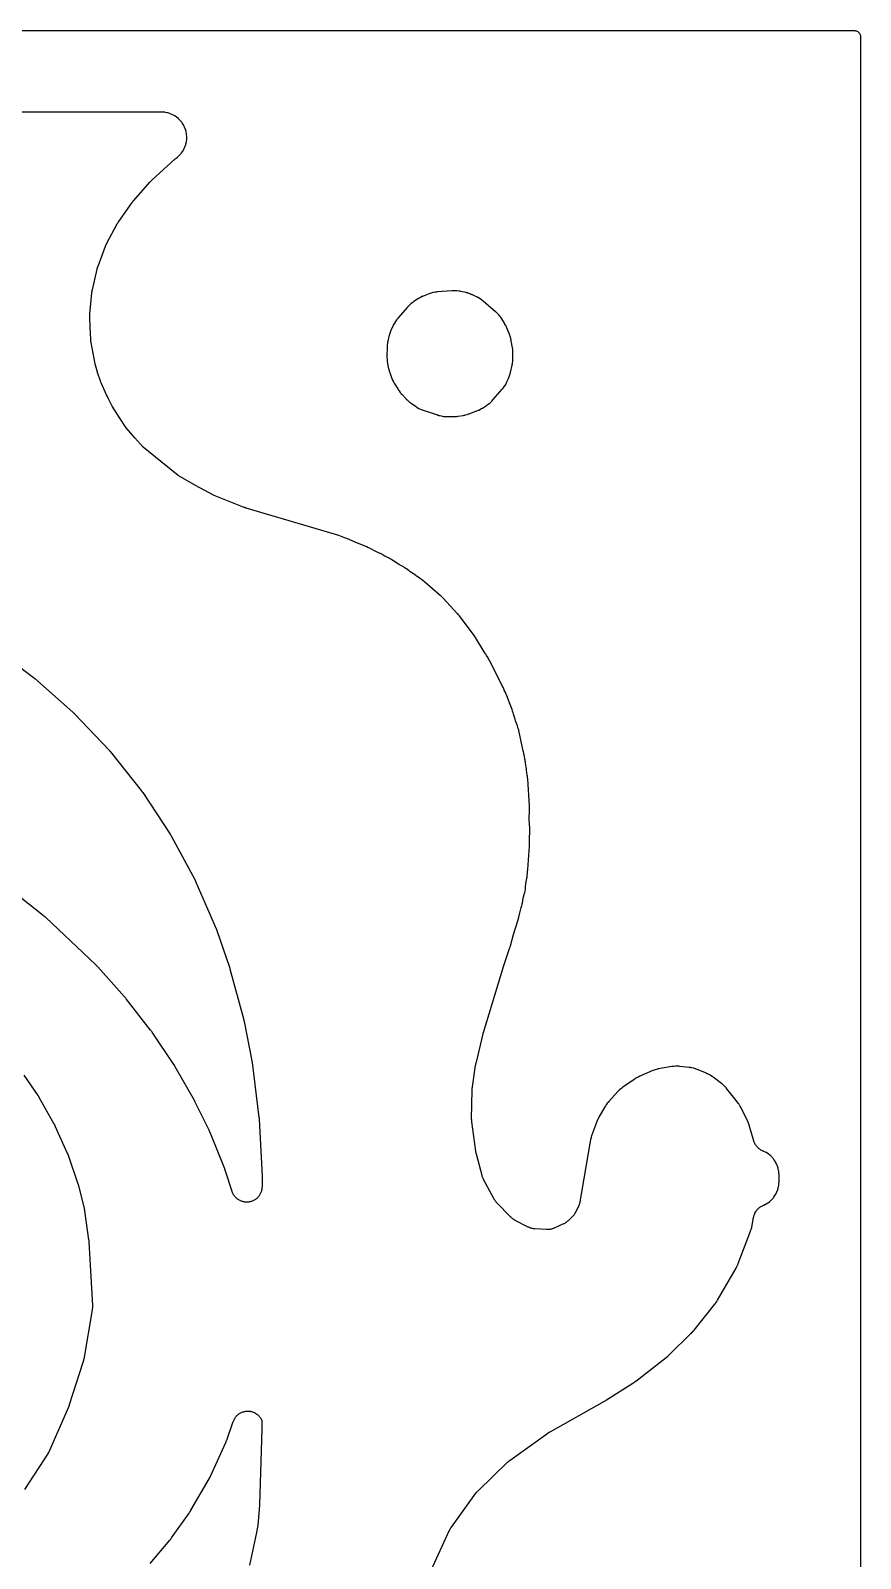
# Model space of a CAD drawing. Header units: millimetres. Extents: x 0 to 300, y 0 to 300.
# Drawn here: x 218.5 to 300.1, y 150 to 300.1 of the extents above; entities that cross this region are included whole.
import ezdxf

# ---------------------------------------------------------------- set-up
doc = ezdxf.new("R2010")
doc.units = ezdxf.units.MM
doc.layers.add('CUT', color=7, linetype='CONTINUOUS')

msp = doc.modelspace()

# ---------------------------------------------------------------- linework, layer by layer
at = {"layer": 'CUT'}
for points in [[(1.4375, 300.0575), (298.5625, 300.0575), (299.4478, 300.0575), (299.5212, 300.0539), (299.5794, 300.0453), (299.6365, 300.031), (299.6918, 300.0112), (299.745, 299.9861), (299.7954, 299.9558), (299.8427, 299.9208), (299.8863, 299.8813), (299.9257, 299.8377), (299.9608, 299.7905), (299.991, 299.74), (300.0162, 299.6869), (300.036, 299.6315), (300.0503, 299.5745), (300.0589, 299.5163), (300.0625, 299.4428), (300.0625, 298.5575), (300.0625, 1.4375)], [(257.8749, 148.8469), (259.6876, 152.7655), (259.6922, 152.7753), (259.6995, 152.7904), (259.7118, 152.8152), (259.7288, 152.8482), (259.7444, 152.8772), (259.7573, 152.9), (259.7647, 152.913), (259.7675, 152.9178), (259.7844, 152.9455), (259.823, 153.0063), (259.847, 153.0422), (259.8554, 153.0542), (259.8617, 153.063), (262.2733, 156.4031), (262.2792, 156.4112), (262.2885, 156.4237), (262.3041, 156.4442), (262.3254, 156.4713), (262.3447, 156.4951), (262.3603, 156.5137), (262.3694, 156.5243), (262.3728, 156.5282), (262.3929, 156.5506), (262.4384, 156.5997), (262.4664, 156.6285), (262.4761, 156.6381), (262.4832, 156.6451), (265.3898, 159.4463), (265.4016, 159.4575), (265.4294, 159.4834), (265.4414, 159.4944), (265.4562, 159.5076), (265.4685, 159.5184), (265.4972, 159.5432), (265.5096, 159.5538), (265.5239, 159.5657), (265.5365, 159.576), (265.5662, 159.5998), (265.579, 159.6099), (265.5947, 159.622), (265.6076, 159.6319), (265.6381, 159.6546), (265.6512, 159.6642), (269.3323, 162.3044), (269.3426, 162.3117), (269.3668, 162.3285), (269.3772, 162.3357), (269.39, 162.3443), (269.4005, 162.3513), (269.4252, 162.3675), (269.4358, 162.3744), (269.4481, 162.3822), (269.4588, 162.3889), (269.484, 162.4043), (269.4948, 162.4109), (269.508, 162.4188), (269.5189, 162.4252), (269.5445, 162.44), (269.5555, 162.4462), (274.9262, 165.449), (274.9335, 165.4532), (274.9842, 165.4825), (274.992, 165.487), (275.0546, 165.5245), (275.0622, 165.5291), (275.1113, 165.5594), (275.1193, 165.5644), (277.7013, 167.2172), (277.7127, 167.2247), (277.7866, 167.2744), (277.7978, 167.2822), (277.8891, 167.3467), (277.9002, 167.3547), (277.9718, 167.4077), (277.9827, 167.416), (280.9592, 169.7296), (280.9722, 169.7401), (281.0563, 169.8092), (281.0691, 169.82), (281.1721, 169.9098), (281.1845, 169.9209), (281.2646, 169.9947), (281.2767, 170.0062), (283.4068, 172.0815), (283.42, 172.0947), (283.504, 172.1818), (283.5167, 172.1954), (283.6187, 172.3079), (283.6309, 172.3219), (283.7094, 172.4141), (283.7212, 172.4284), (285.7609, 174.9805), (285.7674, 174.9888), (285.8125, 175.0473), (285.8192, 175.0561), (285.848, 175.095), (285.8616, 175.114), (285.9436, 175.2341), (285.9559, 175.2529), (285.9767, 175.2858), (285.9822, 175.2948), (286.02, 175.3572), (286.0261, 175.3674), (287.8387, 178.4998), (287.8447, 178.5104), (287.8829, 178.5797), (287.8887, 178.5904), (287.9109, 178.6325), (287.9217, 178.6543), (287.9896, 178.7973), (287.9996, 178.8195), (288.0183, 178.8633), (288.0229, 178.8745), (288.0525, 178.9479), (288.0569, 178.9593), (289.2638, 182.1444), (289.2684, 182.1571), (289.2978, 182.2403), (289.3022, 182.2532), (289.3187, 182.3035), (289.3266, 182.3295), (289.3739, 182.4994), (289.3806, 182.5257), (289.3925, 182.5773), (289.3954, 182.5906), (289.4133, 182.677), (289.4159, 182.6903), (289.5678, 183.5195), (289.5769, 183.563), (289.5954, 183.6421), (289.62, 183.7274), (289.6391, 183.7833), (289.6718, 183.8657), (289.6963, 183.9195), (289.7371, 183.9983), (289.7668, 184.0494), (289.8151, 184.1238), (289.8497, 184.1717), (289.9051, 184.241), (289.9442, 184.2853), (290.0061, 184.3488), (290.0494, 184.389), (290.1173, 184.4461), (290.1644, 184.4818), (290.2376, 184.5319), (290.2879, 184.5629), (290.3657, 184.6055), (290.4388, 184.6411), (290.4792, 184.6595), (290.5423, 184.6864), (290.5706, 184.6993), (290.7448, 184.7845), (290.798, 184.814), (290.9613, 184.9156), (291.0113, 184.9503), (291.1635, 185.0679), (291.2097, 185.1074), (291.3492, 185.2398), (291.3911, 185.2839), (291.5165, 185.4297), (291.5538, 185.4778), (291.6637, 185.6356), (291.696, 185.6872), (291.7894, 185.8553), (291.8162, 185.9099), (291.8921, 186.0866), (291.9133, 186.1437), (291.9709, 186.3272), (291.9862, 186.3861), (292.0249, 186.5745), (292.0341, 186.6346), (292.0539, 186.8286), (292.0562, 186.8589), (292.0592, 186.9183), (292.0598, 186.9335), (292.0623, 187.0323), (292.0625, 187.0475), (292.0625, 187.6196), (292.0623, 187.6348), (292.0598, 187.7338), (292.0592, 187.7491), (292.0562, 187.8085), (292.0539, 187.8389), (292.034, 188.0333), (292.0248, 188.0935), (291.9859, 188.2823), (291.9706, 188.3413), (291.9127, 188.5251), (291.8915, 188.5822), (291.8153, 188.7592), (291.7884, 188.8139), (291.6946, 188.9822), (291.6623, 189.0339), (291.5519, 189.1919), (291.5145, 189.24), (291.3887, 189.3859), (291.3466, 189.43), (291.2066, 189.5624), (291.1602, 189.602), (291.0075, 189.7196), (290.9574, 189.7543), (290.7936, 189.8557), (290.7402, 189.8851), (290.5645, 189.9706), (290.5368, 189.9832), (290.4776, 190.0084), (290.4469, 190.0221), (290.3675, 190.0594), (290.2887, 190.1013), (290.2373, 190.132), (290.1626, 190.1819), (290.1146, 190.2175), (290.0452, 190.2746), (290.001, 190.3148), (289.9377, 190.3785), (289.8977, 190.4229), (289.841, 190.4926), (289.8057, 190.5408), (289.7562, 190.6158), (289.7259, 190.6673), (289.6841, 190.7468), (289.659, 190.8011), (289.6255, 190.8844), (289.5986, 190.9621), (289.5849, 191.0049), (289.1726, 192.4209), (289.1689, 192.4331), (289.144, 192.5122), (289.1401, 192.5243), (289.1241, 192.5715), (289.1154, 192.5955), (289.0558, 192.75), (289.0461, 192.7736), (289.0262, 192.8193), (289.021, 192.8309), (288.9863, 192.9062), (288.9808, 192.9177), (288.3321, 194.2491), (288.3248, 194.2636), (288.2761, 194.3571), (288.2684, 194.3714), (288.2376, 194.4267), (288.2211, 194.4547), (288.1088, 194.6331), (288.0908, 194.6601), (288.0542, 194.7118), (288.0447, 194.7249), (287.9815, 194.8093), (287.9716, 194.8222), (286.9388, 196.1263), (286.931, 196.1361), (286.879, 196.1989), (286.8709, 196.2085), (286.8389, 196.2456), (286.8221, 196.2643), (286.7121, 196.3816), (286.6763, 196.4167), (286.5569, 196.5244), (286.5379, 196.5408), (286.5001, 196.5721), (286.4904, 196.58), (286.4265, 196.6307), (286.4166, 196.6384), (285.5886, 197.268), (285.5782, 197.2758), (285.5102, 197.3252), (285.4996, 197.3327), (285.4581, 197.3616), (285.4365, 197.3759), (285.2962, 197.4646), (285.2513, 197.4904), (285.1038, 197.5667), (285.0806, 197.5781), (285.0347, 197.5994), (285.0229, 197.6047), (284.9458, 197.6384), (284.9339, 197.6435), (284.031, 198.0159), (284.0181, 198.021), (283.9337, 198.0535), (283.9207, 198.0584), (283.8695, 198.0768), (283.8431, 198.0856), (283.6727, 198.138), (283.6188, 198.1519), (283.4442, 198.1883), (283.4168, 198.1933), (283.3632, 198.202), (283.3494, 198.204), (283.2598, 198.2163), (283.246, 198.218), (282.3128, 198.3238), (282.2992, 198.3252), (282.2105, 198.3332), (282.1968, 198.3343), (282.1434, 198.3379), (282.116, 198.3391), (281.9404, 198.3429), (281.8857, 198.3415), (281.7104, 198.3293), (281.6831, 198.3267), (281.63, 198.3206), (281.6164, 198.3188), (281.5282, 198.3066), (281.5146, 198.3045), (280.3875, 198.1213), (280.3695, 198.118), (280.2527, 198.0954), (280.2348, 198.0916), (280.1652, 198.0759), (280.1297, 198.0667), (279.9014, 198.0003), (279.8666, 197.989), (279.7994, 197.9649), (279.7823, 197.9584), (279.6716, 197.9149), (279.6546, 197.9079), (278.374, 197.3585), (278.36, 197.3522), (278.2697, 197.3107), (278.2558, 197.3042), (278.2022, 197.2778), (278.1751, 197.2637), (278.0014, 197.1671), (277.9751, 197.1516), (277.9244, 197.12), (277.9116, 197.1117), (277.8286, 197.0569), (277.8159, 197.0483), (276.7074, 196.2747), (276.6938, 196.2649), (276.6059, 196.1999), (276.5926, 196.1897), (276.541, 196.1492), (276.5151, 196.1277), (276.3511, 195.9835), (276.3265, 195.9606), (276.2798, 195.9146), (276.268, 195.9026), (276.1923, 195.8238), (276.1808, 195.8115), (275.3364, 194.8818), (275.3257, 194.8697), (275.2575, 194.7905), (275.2472, 194.7781), (275.2075, 194.7294), (275.1879, 194.704), (275.0647, 194.5351), (275.0465, 194.5086), (275.0123, 194.456), (275.0037, 194.4423), (274.9491, 194.3532), (274.9408, 194.3393), (274.3539, 193.3209), (274.3473, 193.3092), (274.3055, 193.2327), (274.2992, 193.2208), (274.2751, 193.1742), (274.2633, 193.1501), (274.19, 192.9919), (274.1793, 192.9673), (274.1595, 192.9188), (274.1545, 192.9063), (274.1233, 192.8248), (274.1186, 192.8122), (273.646, 191.4923), (273.6417, 191.4799), (273.6147, 191.3991), (273.6107, 191.3866), (273.5956, 191.3377), (273.5884, 191.3125), (273.5452, 191.1478), (273.5391, 191.1223), (273.5283, 191.0723), (273.5257, 191.0594), (273.5095, 190.9758), (273.5072, 190.9629), (272.4917, 185.0156), (272.4899, 185.005), (272.4869, 184.9886), (272.4815, 184.9615), (272.4737, 184.9253), (272.4662, 184.8933), (272.465, 184.8888), (272.449, 184.8331), (272.4248, 184.7581), (272.3988, 184.6879), (272.3785, 184.6392), (272.3606, 184.5992), (272.3545, 184.5863), (272.3498, 184.5766), (272.0726, 184.0122), (272.0672, 184.0013), (272.0597, 183.9865), (272.0363, 183.9435), (272.0075, 183.8936), (271.9615, 183.8222), (271.9138, 183.7553), (271.8608, 183.6879), (271.8219, 183.643), (271.7883, 183.6063), (271.777, 183.5947), (271.7684, 183.586), (271.3698, 183.1855), (271.3404, 183.1574), (271.2855, 183.107), (271.2232, 183.0548), (271.1802, 183.0219), (271.1134, 182.9756), (271.0676, 182.9467), (270.9969, 182.9066), (270.9305, 182.8728), (270.8939, 182.8551), (269.9743, 182.4377), (269.9342, 182.4207), (269.8602, 182.3913), (269.7779, 182.3632), (269.7223, 182.3471), (269.6377, 182.3271), (269.5808, 182.3165), (269.4946, 182.3047), (269.437, 182.2996), (269.3501, 182.2962), (269.2704, 182.2969), (269.2269, 182.2983), (268.065, 182.3649), (268.0182, 182.3688), (267.9326, 182.3782), (267.8399, 182.3934), (267.7788, 182.4066), (267.6882, 182.4313), (267.6288, 182.4509), (267.5413, 182.4849), (267.4628, 182.5202), (267.4205, 182.5406), (266.1294, 183.2046), (266.1184, 183.2103), (266.1037, 183.2182), (266.0606, 183.2426), (266.0109, 183.2727), (265.9397, 183.3204), (265.8731, 183.3699), (265.8062, 183.4249), (265.7618, 183.465), (265.7255, 183.4998), (265.714, 183.5114), (265.7053, 183.5203), (264.2801, 185.002), (264.2729, 185.0095), (264.2619, 185.0212), (264.244, 185.0409), (264.2203, 185.0676), (264.1997, 185.0917), (264.1969, 185.0951), (264.1628, 185.1392), (264.1182, 185.2006), (264.0782, 185.2606), (264.0518, 185.304), (264.0306, 185.3406), (264.024, 185.3526), (264.0191, 185.3618), (263.0297, 187.2204), (263.0237, 187.2318), (263.0157, 187.2474), (262.9934, 187.2941), (262.9584, 187.373), (262.9437, 187.4082), (262.9305, 187.4441), (262.9024, 187.5257), (262.887, 187.5752), (262.8823, 187.592), (262.8789, 187.6045), (262.3197, 189.7154), (262.3162, 189.729), (262.3083, 189.7607), (262.3051, 189.7743), (262.3012, 189.791), (262.2982, 189.8047), (262.2913, 189.8367), (262.2884, 189.8504), (262.2853, 189.8662), (262.2826, 189.8799), (262.2767, 189.9121), (262.2743, 189.9259), (262.2715, 189.9428), (262.2693, 189.9567), (262.2644, 189.989), (262.2624, 190.0029), (261.8728, 192.8863), (261.8718, 192.8932), (261.8698, 192.9094), (261.8694, 192.9123), (261.8661, 192.9437), (261.8605, 193.0066), (261.8589, 193.0282), (261.8578, 193.0583), (261.8562, 193.1381), (261.8561, 193.1724), (261.9071, 196.0046), (261.9075, 196.0192), (261.9087, 196.0533), (261.9093, 196.0679), (261.9102, 196.0854), (261.911, 196.0999), (261.9133, 196.1337), (261.9143, 196.1482), (261.9157, 196.1648), (261.917, 196.1793), (261.9204, 196.213), (261.9219, 196.2275), (261.924, 196.2451), (261.9258, 196.2596), (261.9302, 196.2932), (261.9322, 196.3076), (262.2461, 198.4222), (262.2476, 198.4319), (262.2512, 198.4545), (262.2528, 198.4642), (262.2548, 198.476), (262.2565, 198.4856), (262.2606, 198.5082), (262.2624, 198.5178), (262.2646, 198.5289), (262.2665, 198.5385), (262.2711, 198.5609), (262.2731, 198.5706), (262.2756, 198.5823), (262.2778, 198.5918), (262.2828, 198.6142), (262.2851, 198.6237), (262.9775, 201.5213), (262.9788, 201.5266), (262.9819, 201.539), (262.9832, 201.5443), (262.9864, 201.557), (262.988, 201.5635), (262.992, 201.5787), (262.9937, 201.5852), (262.9957, 201.5926), (262.9975, 201.5991), (263.0016, 201.6143), (263.0032, 201.6199), (263.0067, 201.6321), (263.0118, 201.6495), (263.0141, 201.6572), (265.0075, 208.2334), (265.5899, 209.9096), (265.5932, 209.9192), (265.6152, 209.9864), (265.6186, 209.9968), (265.6445, 210.081), (265.6476, 210.0913), (265.667, 210.1582), (265.67, 210.1692), (265.966, 211.271), (266.3901, 212.607), (266.3947, 212.622), (266.423, 212.7202), (266.4272, 212.7353), (266.4595, 212.8594), (266.4633, 212.8747), (266.4865, 212.9741), (266.4898, 212.9895), (266.5754, 213.4063), (266.7363, 213.9369), (266.741, 213.9533), (266.7702, 214.0607), (266.7745, 214.0772), (266.8073, 214.213), (266.8111, 214.2297), (266.8342, 214.3385), (266.8375, 214.3553), (266.9278, 214.851), (267.0621, 215.3513), (267.0656, 215.3649), (267.0872, 215.4536), (267.0904, 215.4673), (267.1021, 215.5209), (267.1075, 215.5485), (267.1382, 215.7284), (267.1422, 215.7562), (267.1489, 215.8107), (267.1505, 215.8246), (267.1594, 215.9155), (267.1607, 215.9295), (267.1863, 216.2705), (267.2789, 216.7791), (267.2816, 216.7951), (267.2978, 216.8997), (267.3, 216.9158), (267.3082, 216.98), (267.3131, 217.0072), (267.3153, 217.0199), (267.3233, 217.0697), (267.3269, 217.0952), (267.3464, 217.2616), (267.3488, 217.2873), (267.3525, 217.3375), (267.3533, 217.3504), (267.3577, 217.4341), (267.3582, 217.447), (267.3651, 217.6691), (267.5285, 219.9476), (267.5292, 219.9598), (267.5333, 220.0391), (267.5338, 220.0513), (267.5369, 220.1509), (267.5371, 220.1631), (267.538, 220.2425), (267.538, 220.2547), (267.532, 220.8651), (267.5585, 221.2177), (267.5596, 221.2374), (267.5651, 221.3651), (267.5656, 221.3847), (267.5671, 221.5451), (267.567, 221.5647), (267.564, 221.6925), (267.5632, 221.7121), (267.5152, 222.5675), (267.5152, 222.5676), (267.5448, 223.5326), (267.5451, 223.547), (267.5457, 223.6407), (267.5456, 223.6552), (267.5436, 223.7728), (267.5431, 223.7873), (267.5392, 223.8809), (267.5385, 223.8953), (267.3639, 226.5557), (267.3629, 226.5691), (267.3552, 226.6562), (267.3539, 226.6696), (267.3418, 226.7787), (267.3401, 226.7921), (267.3286, 226.8787), (267.3266, 226.892), (267.2425, 227.4299), (267.2388, 227.4956), (267.2379, 227.5093), (267.2309, 227.5981), (267.2296, 227.6117), (267.2242, 227.665), (267.2208, 227.6922), (267.1946, 227.8684), (267.19, 227.8954), (267.1797, 227.9479), (267.1769, 227.9614), (267.1578, 228.0484), (267.1547, 228.0617), (267.1516, 228.0744), (267.1419, 228.1737), (267.14, 228.1911), (267.1255, 228.3045), (267.123, 228.322), (267.1007, 228.4637), (267.0977, 228.481), (267.0766, 228.5934), (267.0731, 228.6106), (267.0189, 228.8591), (267.0016, 228.9696), (266.9992, 228.9836), (266.9827, 229.0749), (266.98, 229.0889), (266.9565, 229.203), (266.9535, 229.2169), (266.9326, 229.3073), (266.9293, 229.3212), (266.8523, 229.6221), (266.4828, 231.3153), (266.4784, 231.334), (266.4478, 231.4551), (266.4428, 231.4737), (266.3997, 231.6244), (266.3941, 231.6428), (266.3558, 231.7617), (266.3497, 231.7799), (266.1766, 232.2645), (266.1466, 232.3816), (266.1429, 232.3955), (266.1176, 232.4853), (266.1136, 232.4991), (266.0792, 232.611), (266.0748, 232.6247), (266.0453, 232.7132), (266.0405, 232.7268), (265.9718, 232.9174), (265.9385, 233.0361), (265.9325, 233.0561), (265.8808, 233.2184), (265.8741, 233.2381), (265.8284, 233.366), (265.8211, 233.3855), (265.6253, 233.8783), (265.3783, 234.5633), (265.3723, 234.5793), (265.3317, 234.6826), (265.3252, 234.6984), (265.2705, 234.8266), (265.2636, 234.8423), (265.2172, 234.9431), (265.2098, 234.9585), (265.1415, 235.0965), (265.0654, 235.2879), (265.0602, 235.3006), (265.0252, 235.3833), (265.0196, 235.3959), (264.9732, 235.4986), (264.9674, 235.5111), (264.9286, 235.5921), (264.9225, 235.6044), (263.6152, 238.1771), (263.6095, 238.188), (263.5718, 238.2586), (263.5658, 238.2695), (263.5167, 238.3571), (263.5105, 238.3678), (263.4699, 238.4368), (263.4636, 238.4474), (263.3169, 238.6854), (263.2776, 238.7523), (263.2675, 238.769), (263.1998, 238.8763), (263.1912, 238.8893), (262.231, 240.4476), (262.2235, 240.4594), (262.1741, 240.5355), (262.1664, 240.5471), (262.1022, 240.6411), (262.0943, 240.6526), (262.0414, 240.7263), (262.0332, 240.7375), (260.7269, 242.4727), (260.7175, 242.4849), (260.6551, 242.5634), (260.6454, 242.5754), (260.5646, 242.672), (260.5545, 242.6837), (260.4882, 242.7589), (260.4778, 242.7704), (259.053, 244.3054), (259.0418, 244.3171), (258.9683, 244.3922), (258.9568, 244.4036), (258.8619, 244.4953), (258.8502, 244.5064), (258.7727, 244.5774), (258.7606, 244.5882), (257.2607, 245.8899), (257.2437, 245.9041), (257.132, 245.9941), (257.1145, 246.0076), (256.9703, 246.1153), (256.9523, 246.1281), (256.8343, 246.2097), (256.8159, 246.2219), (256.6048, 246.3565), (256.4637, 246.4702), (256.4512, 246.48), (256.3689, 246.5428), (256.3561, 246.5523), (256.2508, 246.6284), (256.2378, 246.6375), (256.1523, 246.6959), (256.1391, 246.7047), (255.8198, 246.9104), (255.721, 246.9886), (255.705, 247.0008), (255.6004, 247.0779), (255.5841, 247.0895), (255.4497, 247.1819), (255.4331, 247.193), (255.3235, 247.263), (255.3065, 247.2735), (254.6752, 247.6481), (254.0097, 248.077), (253.9971, 248.0849), (253.9145, 248.1353), (253.9017, 248.1429), (253.7964, 248.2036), (253.7834, 248.2108), (253.6984, 248.2571), (253.6852, 248.264), (253.3356, 248.443), (253.1577, 248.5486), (253.1431, 248.557), (253.0472, 248.6103), (253.0324, 248.6183), (252.9103, 248.6817), (252.8952, 248.6893), (252.7965, 248.7371), (252.7812, 248.7442), (252.4995, 248.8711), (251.7508, 249.2544), (251.7388, 249.2604), (251.6603, 249.2984), (251.6481, 249.3041), (251.5486, 249.3496), (251.5363, 249.355), (251.4562, 249.3895), (251.4438, 249.3946), (250.4063, 249.8135), (249.8784, 250.0512), (249.8605, 250.0589), (249.7439, 250.1069), (249.7259, 250.114), (249.5777, 250.1695), (249.5594, 250.176), (249.4399, 250.2164), (249.4214, 250.2224), (249.3111, 250.2557), (248.8073, 250.4591), (248.7937, 250.4644), (248.7052, 250.4977), (248.6915, 250.5026), (248.5794, 250.5417), (248.5656, 250.5463), (248.4755, 250.5753), (248.4616, 250.5795), (239.695, 253.1642), (239.6863, 253.1668), (239.6663, 253.173), (239.6577, 253.1756), (239.6472, 253.179), (239.6386, 253.1817), (239.6239, 253.1865), (239.6187, 253.1883), (239.6099, 253.1913), (239.5997, 253.1949), (239.5908, 253.198), (239.5702, 253.2054), (239.5614, 253.2087), (239.5507, 253.2127), (239.5419, 253.216), (239.5214, 253.2238), (239.5127, 253.2272), (236.5377, 254.4054), (234.732, 255.3814), (233.0163, 256.359), (231.2974, 257.7232), (229.5893, 259.1486), (228.7639, 260.0632), (227.921, 261.0488), (227.2087, 262.0939), (226.5271, 263.1573), (226.2624, 263.6978), (226.1687, 263.8892), (226.0611, 264.1089), (225.976, 264.2826), (225.4427, 265.4578), (225.3993, 265.5879), (225.3677, 265.6828), (225.3552, 265.7202), (225.1325, 266.3881), (224.8553, 267.3097), (224.4604, 269.4063), (224.4576, 269.4224), (224.4512, 269.46), (224.4486, 269.4761), (224.4456, 269.4959), (224.4433, 269.512), (224.4383, 269.5499), (224.4363, 269.5661), (224.4342, 269.5847), (224.4325, 269.601), (224.4289, 269.6389), (224.4275, 269.6552), (224.4259, 269.6751), (224.4248, 269.6914), (224.4226, 269.7295), (224.4217, 269.7458), (224.3731, 270.9368), (224.3336, 271.9166), (224.3332, 271.9316), (224.3323, 271.9667), (224.3321, 271.9817), (224.332, 272), (224.332, 272.015), (224.3324, 272.0501), (224.3326, 272.0651), (224.3328, 272.0729), (224.3333, 272.0872), (224.3348, 272.1223), (224.3356, 272.1373), (224.3367, 272.1556), (224.3377, 272.1705), (224.3404, 272.2055), (224.3416, 272.2205), (224.4365, 273.2402), (224.5362, 274.3062), (224.5377, 274.3213), (224.5416, 274.3564), (224.5434, 274.3714), (224.5457, 274.3897), (224.5478, 274.4047), (224.5529, 274.4397), (224.5546, 274.4514), (224.5563, 274.4616), (224.5588, 274.4765), (224.5651, 274.5114), (224.5679, 274.5263), (224.5714, 274.5444), (224.5745, 274.5593), (224.5819, 274.5939), (224.5852, 274.6087), (225.0533, 276.6301), (225.0568, 276.6448), (225.0654, 276.679), (225.0691, 276.6936), (225.0739, 276.7114), (225.0779, 276.7259), (225.0876, 276.7598), (225.0918, 276.7743), (225.0969, 276.7908), (225.1014, 276.8052), (225.1122, 276.8388), (225.1169, 276.8531), (225.1228, 276.8705), (225.1278, 276.8848), (225.1397, 276.9179), (225.145, 276.9321), (225.8844, 278.8862), (225.8897, 278.8997), (225.9022, 278.9313), (225.9077, 278.9448), (225.9145, 278.9611), (225.9202, 278.9745), (225.9337, 279.0056), (225.9396, 279.0189), (225.9465, 279.0341), (225.9526, 279.0473), (225.9672, 279.078), (225.9735, 279.0911), (225.9814, 279.107), (225.9879, 279.12), (226.0034, 279.1502), (226.0102, 279.163), (227.0279, 281.0662), (227.0344, 281.0782), (227.0499, 281.1062), (227.0566, 281.1181), (227.0649, 281.1325), (227.0718, 281.1444), (227.0882, 281.1718), (227.0953, 281.1835), (227.1035, 281.1969), (227.1108, 281.2085), (227.1279, 281.2354), (227.1353, 281.2469), (227.1445, 281.2608), (227.1521, 281.2722), (227.1701, 281.2986), (227.1779, 281.3098), (228.4808, 283.1635), (228.4881, 283.1738), (228.5054, 283.1976), (228.5128, 283.2077), (228.522, 283.22), (228.5296, 283.2301), (228.5475, 283.2534), (228.5552, 283.2633), (228.5642, 283.2747), (228.5721, 283.2845), (228.5906, 283.3073), (228.5987, 283.3171), (228.6085, 283.3289), (228.6167, 283.3385), (228.6358, 283.3607), (228.6441, 283.3702), (230.2318, 285.1636), (230.2402, 285.1729), (230.2598, 285.1944), (230.2683, 285.2036), (230.2787, 285.2147), (230.2873, 285.2238), (230.3075, 285.2448), (230.3162, 285.2537), (230.3263, 285.2639), (230.3352, 285.2727), (230.3559, 285.2932), (230.3649, 285.3018), (230.3759, 285.3124), (230.385, 285.3209), (230.4063, 285.3408), (230.4155, 285.3492), (232.7325, 287.4442), (232.7408, 287.4516), (232.7602, 287.4687), (232.7686, 287.476), (232.7788, 287.4849), (232.7873, 287.4921), (232.8071, 287.5087), (232.8157, 287.5158), (232.829, 287.5267), (232.9358, 287.6138), (232.9482, 287.6241), (232.9906, 287.6606), (233.0127, 287.6806), (233.1509, 287.8121), (233.1919, 287.8552), (233.3147, 287.9977), (233.3512, 288.0446), (233.4593, 288.1986), (233.4911, 288.2489), (233.5833, 288.4129), (233.6099, 288.4661), (233.6855, 288.6384), (233.7067, 288.694), (233.7649, 288.8729), (233.7804, 288.9303), (233.8206, 289.1141), (233.8304, 289.1728), (233.8522, 289.3596), (233.8561, 289.419), (233.8592, 289.6071), (233.8573, 289.6666), (233.8418, 289.8541), (233.8339, 289.913), (233.7999, 290.0981), (233.7863, 290.156), (233.7341, 290.3367), (233.7148, 290.393), (233.645, 290.5677), (233.6202, 290.6218), (233.5334, 290.7887), (233.5034, 290.8401), (233.4005, 290.9976), (233.3656, 291.0457), (233.2476, 291.1922), (233.208, 291.2367), (233.0761, 291.3708), (233.0323, 291.4111), (232.8878, 291.5315), (232.8402, 291.5673), (232.6845, 291.6728), (232.6336, 291.7037), (232.4682, 291.7932), (232.4145, 291.8189), (232.241, 291.8916), (232.185, 291.9119), (232.0052, 291.967), (231.9475, 291.9816), (231.7631, 292.0187), (231.7042, 292.0276), (231.5145, 292.0465), (231.4848, 292.0487), (231.4267, 292.0515), (231.4119, 292.0521), (231.3152, 292.0545), (231.3003, 292.0547), (205.552, 292.0547)], [(215.7757, 238.8004), (218.7859, 236.5265), (218.7915, 236.5223), (218.8043, 236.5124), (218.8098, 236.5082), (218.8228, 236.498), (218.8295, 236.4928), (218.8451, 236.4804), (218.8517, 236.4751), (218.8593, 236.4689), (218.866, 236.4635), (218.8813, 236.4508), (218.8879, 236.4453), (218.8912, 236.4425), (218.8989, 236.436), (218.9167, 236.4206), (218.9243, 236.4139), (222.6802, 233.1014), (222.6876, 233.0948), (222.7048, 233.0793), (222.7122, 233.0726), (222.721, 233.0644), (222.7282, 233.0577), (222.745, 233.0419), (222.7521, 233.0351), (222.7603, 233.0272), (222.7674, 233.0202), (222.7839, 233.004), (222.7909, 232.9971), (222.7994, 232.9885), (222.8064, 232.9814), (222.8224, 232.9649), (222.8293, 232.9577), (226.2194, 229.3909), (226.2263, 229.3836), (226.2421, 229.3666), (226.2489, 229.3592), (226.2571, 229.3502), (226.2638, 229.3428), (226.2792, 229.3254), (226.2858, 229.3179), (226.2934, 229.3092), (226.2999, 229.3016), (226.315, 229.2839), (226.3214, 229.2762), (226.3292, 229.2669), (226.3355, 229.2592), (226.3502, 229.2411), (226.3565, 229.2333), (229.3741, 225.4342), (229.405, 225.3953), (229.4112, 225.3874), (229.4255, 225.369), (229.4316, 225.3611), (229.4389, 225.3514), (229.4449, 225.3434), (229.4588, 225.3247), (229.4647, 225.3166), (229.4715, 225.3073), (229.4773, 225.2992), (229.4907, 225.2802), (229.4965, 225.272), (229.5034, 225.262), (229.509, 225.2537), (229.5221, 225.2344), (229.5276, 225.2261), (232.2256, 221.1302), (232.231, 221.1219), (232.2435, 221.1025), (232.2488, 221.0941), (232.2553, 221.0839), (232.2605, 221.0755), (232.2726, 221.0557), (232.2777, 221.0473), (232.2835, 221.0375), (232.2886, 221.0289), (232.3002, 221.009), (232.3051, 221.0004), (232.3111, 220.9899), (232.3159, 220.9812), (232.3271, 220.961), (232.3319, 220.9523), (234.6791, 216.5985), (234.6836, 216.5899), (234.6942, 216.5698), (234.6987, 216.5612), (234.7041, 216.5506), (234.7085, 216.5419), (234.7186, 216.5216), (234.7229, 216.5129), (234.7277, 216.5028), (234.7319, 216.4941), (234.7416, 216.4735), (234.7457, 216.4647), (234.7506, 216.4539), (234.7546, 216.4451), (234.7639, 216.4243), (234.7678, 216.4154), (236.1253, 213.275), (236.7507, 211.8284), (236.7533, 211.8222), (236.7595, 211.8077), (236.7621, 211.8015), (236.7683, 211.7865), (236.7714, 211.7788), (236.7786, 211.7609), (236.7817, 211.7532), (236.7852, 211.7443), (236.7882, 211.7365), (236.7952, 211.7184), (236.7981, 211.7106), (236.7996, 211.7066), (236.803, 211.6974), (236.8107, 211.6758), (236.814, 211.6665), (238.0584, 208.0833), (238.0605, 208.077), (238.0655, 208.0624), (238.0676, 208.0562), (238.0725, 208.0414), (238.075, 208.0337), (238.0807, 208.0158), (238.0832, 208.0081), (238.0859, 207.9992), (238.0883, 207.9914), (238.0938, 207.9734), (238.0961, 207.9656), (238.0972, 207.9617), (238.0998, 207.9525), (238.1059, 207.9309), (238.1084, 207.9217), (239.4553, 202.907), (239.4569, 202.9008), (239.4607, 202.8864), (239.4623, 202.8802), (239.466, 202.8656), (239.4679, 202.858), (239.4722, 202.8403), (239.474, 202.8327), (239.4761, 202.8239), (239.4778, 202.8163), (239.4818, 202.7985), (239.4835, 202.7908), (239.4844, 202.7869), (239.4863, 202.7779), (239.4907, 202.7567), (239.4925, 202.7476), (240.2506, 198.8661), (240.2517, 198.8601), (240.2544, 198.8459), (240.2555, 198.8399), (240.2581, 198.8255), (240.2594, 198.8181), (240.2624, 198.8008), (240.2637, 198.7933), (240.2651, 198.7847), (240.2663, 198.7773), (240.269, 198.7598), (240.2701, 198.7524), (240.2707, 198.7486), (240.2719, 198.7397), (240.2747, 198.719), (240.2759, 198.7102), (240.9578, 193.316), (240.9586, 193.3093), (240.9605, 193.2937), (240.9612, 193.2871), (240.963, 193.2712), (240.9639, 193.263), (240.9658, 193.2438), (240.9666, 193.2356), (240.9675, 193.2261), (240.9682, 193.2179), (240.9698, 193.1987), (240.9705, 193.1904), (240.9708, 193.1862), (240.9715, 193.1765), (240.9729, 193.1537), (240.9735, 193.1439), (241.2662, 187.5572), (241.2665, 187.5509), (241.2672, 187.5362), (241.2674, 187.5299), (241.268, 187.5149), (241.2683, 187.5072), (241.2688, 187.4891), (241.269, 187.4814), (241.2692, 187.4725), (241.2693, 187.4647), (241.2696, 187.4466), (241.2696, 187.4388), (241.2696, 187.4349), (241.2696, 187.4257), (241.2695, 187.4043), (241.2694, 187.3951), (241.2543, 186.4851), (241.2527, 186.4439), (241.2475, 186.3642), (241.2376, 186.2776), (241.2283, 186.2203), (241.2101, 186.135), (241.1952, 186.0789), (241.1689, 185.9958), (241.1486, 185.9414), (241.1144, 185.8613), (241.089, 185.8091), (241.0471, 185.7326), (241.0168, 185.6831), (240.9677, 185.6111), (240.9328, 185.5648), (240.877, 185.4978), (240.8377, 185.4551), (240.7756, 185.3938), (240.7324, 185.3551), (240.6647, 185.3001), (240.618, 185.2658), (240.5453, 185.2176), (240.4954, 185.188), (240.4184, 185.1471), (240.3659, 185.1223), (240.2853, 185.0891), (240.2307, 185.0696), (240.1473, 185.0443), (240.091, 185.0302), (240.0055, 185.013), (239.9481, 185.0044), (239.8614, 184.9957), (239.8034, 184.9926), (239.7162, 184.9923), (239.6582, 184.9949), (239.5714, 185.003), (239.514, 185.0112), (239.4284, 185.0277), (239.372, 185.0414), (239.2884, 185.0661), (239.2336, 185.0852), (239.1528, 185.1179), (239.1001, 185.1422), (239.0228, 185.1825), (238.9727, 185.2118), (238.8997, 185.2594), (238.8526, 185.2935), (238.7846, 185.3479), (238.741, 185.3863), (238.6786, 185.4471), (238.639, 185.4895), (238.5827, 185.5561), (238.5474, 185.6022), (238.4978, 185.6738), (238.4671, 185.7231), (238.4246, 185.7993), (238.3989, 185.8513), (238.364, 185.9312), (238.3356, 186.0058), (238.3212, 186.047), (237.6787, 188.0214), (237.6755, 188.031), (237.6527, 188.0972), (237.6491, 188.1073), (237.6192, 188.1893), (237.6155, 188.1992), (237.5908, 188.2636), (237.5866, 188.2741), (236.1464, 191.8198), (236.1428, 191.8284), (236.1176, 191.8878), (236.1136, 191.897), (236.081, 191.9705), (236.0769, 191.9794), (236.0502, 192.0371), (236.0457, 192.0466), (234.7341, 194.7509), (234.73, 194.7593), (234.7007, 194.8174), (234.6961, 194.8263), (234.6583, 194.8982), (234.6537, 194.9068), (234.6229, 194.9631), (234.6178, 194.9723), (232.7367, 198.274), (232.7315, 198.2829), (232.695, 198.3446), (232.6892, 198.3541), (232.6422, 198.4301), (232.6364, 198.4393), (232.5982, 198.4987), (232.5918, 198.5084), (230.4663, 201.6769), (230.4606, 201.6852), (230.4205, 201.7428), (230.4143, 201.7516), (230.3631, 201.8225), (230.3568, 201.8311), (230.3153, 201.8863), (230.3085, 201.8953), (227.9175, 204.9615), (227.9114, 204.9691), (227.869, 205.0217), (227.8624, 205.0298), (227.8084, 205.0944), (227.8018, 205.1022), (227.7582, 205.1526), (227.751, 205.1608), (225.1073, 208.1082), (225.0988, 208.1175), (225.0429, 208.1773), (225.0342, 208.1864), (224.9624, 208.26), (224.9535, 208.2689), (224.895, 208.3263), (224.886, 208.335), (220.0065, 212.9323), (219.9967, 212.9414), (219.9318, 212.9998), (219.9217, 213.0087), (219.8387, 213.0802), (219.8284, 213.0889), (219.761, 213.1443), (219.7506, 213.1527), (213.9177, 217.737)], [(217.8592, 197.4749), (219.2295, 195.4594), (219.2346, 195.4517), (219.2465, 195.4338), (219.2516, 195.4261), (219.2575, 195.417), (219.2624, 195.4093), (219.2738, 195.3915), (219.2786, 195.3838), (219.2842, 195.3749), (219.289, 195.3671), (219.3, 195.3489), (219.3047, 195.3411), (219.3104, 195.3315), (219.315, 195.3237), (219.3257, 195.3053), (219.3302, 195.2974), (220.812, 192.685), (220.8171, 192.676), (220.8288, 192.6548), (220.8337, 192.6457), (220.8397, 192.6345), (220.8446, 192.6253), (220.8558, 192.6039), (220.8605, 192.5947), (220.8659, 192.584), (220.8706, 192.5748), (220.8813, 192.5531), (220.8858, 192.5437), (220.8913, 192.5323), (220.8957, 192.5229), (220.9059, 192.501), (220.9102, 192.4916), (222.1236, 189.8019), (222.1278, 189.7923), (222.1376, 189.77), (222.1417, 189.7604), (222.1467, 189.7486), (222.1507, 189.739), (222.16, 189.7164), (222.1639, 189.7067), (222.1683, 189.6955), (222.1721, 189.6858), (222.1808, 189.663), (222.1845, 189.6532), (222.1889, 189.6412), (222.1925, 189.6314), (222.2007, 189.6084), (222.2042, 189.5985), (223.1667, 186.7961), (223.1698, 186.7869), (223.1769, 186.7655), (223.1798, 186.7563), (223.1834, 186.7451), (223.1863, 186.7359), (223.193, 186.7143), (223.1958, 186.7051), (223.1989, 186.6944), (223.2016, 186.6851), (223.2078, 186.6634), (223.2104, 186.6541), (223.2135, 186.6428), (223.216, 186.6334), (223.2217, 186.6116), (223.2241, 186.6022), (223.7772, 184.3893), (223.7801, 184.3776), (223.7865, 184.3503), (223.7892, 184.3385), (223.7924, 184.3241), (223.7949, 184.3124), (223.8007, 184.2848), (223.803, 184.273), (223.8057, 184.2594), (223.8079, 184.2475), (223.8129, 184.2199), (223.8149, 184.208), (223.8173, 184.1935), (223.8192, 184.1816), (223.8234, 184.1538), (223.8252, 184.1419), (224.2198, 181.2962), (224.2211, 181.287), (224.2238, 181.2655), (224.225, 181.2563), (224.2263, 181.245), (224.2273, 181.2358), (224.2296, 181.2142), (224.2306, 181.205), (224.2316, 181.1943), (224.2325, 181.1851), (224.2343, 181.1635), (224.2351, 181.1542), (224.2359, 181.1429), (224.2366, 181.1336), (224.238, 181.112), (224.2386, 181.1027), (224.5852, 174.8305), (224.5858, 174.8179), (224.5865, 174.8009), (224.5871, 174.7505), (224.5859, 174.6664), (224.5845, 174.6292), (224.5816, 174.5922), (224.5733, 174.5085), (224.5669, 174.4584), (224.5643, 174.4416), (224.5623, 174.4292), (223.7349, 169.5807), (223.732, 169.5651), (223.7252, 169.5287), (223.7221, 169.5131), (223.7181, 169.4941), (223.7148, 169.4786), (223.7066, 169.4424), (223.703, 169.427), (223.6987, 169.4093), (223.6948, 169.3939), (223.6853, 169.358), (223.6811, 169.3427), (223.6759, 169.3241), (223.6714, 169.3088), (223.6607, 169.2733), (223.656, 169.2581), (222.3138, 165.0718), (222.3102, 165.0608), (222.3016, 165.0353), (222.2979, 165.0244), (222.2933, 165.0111), (222.2894, 165.0003), (222.2802, 164.975), (222.2762, 164.9642), (222.2715, 164.9518), (222.2674, 164.941), (222.2575, 164.916), (222.2532, 164.9053), (222.2479, 164.8922), (222.2435, 164.8816), (222.233, 164.8568), (222.2285, 164.8462), (220.3704, 160.6032), (220.3668, 160.595), (220.361, 160.5822), (220.3513, 160.5613), (220.3378, 160.5333), (220.3255, 160.5086), (220.3154, 160.4892), (220.3095, 160.4782), (220.3073, 160.4741), (220.2942, 160.4504), (220.2641, 160.3982), (220.2454, 160.3673), (220.2389, 160.357), (220.2341, 160.3494), (217.924, 156.7709)], [(230.2726, 149.4949), (232.1868, 151.7791), (232.1946, 151.7886), (232.2445, 151.8507), (232.2521, 151.8603), (232.3131, 151.9395), (232.3205, 151.9493), (232.3678, 152.0133), (232.375, 152.0233), (234.084, 154.4386), (234.0918, 154.4497), (234.1411, 154.523), (234.1486, 154.5343), (234.2085, 154.6277), (234.2157, 154.6392), (234.2617, 154.7146), (234.2686, 154.7262), (236.0533, 157.806), (236.0606, 157.8189), (236.107, 157.9038), (236.114, 157.9169), (236.1696, 158.0248), (236.1762, 158.0381), (236.2183, 158.1252), (236.2247, 158.1386), (237.6936, 161.3756), (237.6991, 161.3882), (237.7341, 161.4702), (237.7394, 161.4829), (237.781, 161.5869), (237.7859, 161.5997), (237.8171, 161.6833), (237.8218, 161.6962), (238.4282, 163.4409), (238.4436, 163.482), (238.4738, 163.5568), (238.5106, 163.6366), (238.5377, 163.6885), (238.5821, 163.7644), (238.6142, 163.8134), (238.6658, 163.8845), (238.7025, 163.9302), (238.7608, 163.996), (238.8018, 164.0378), (238.8663, 164.0976), (238.9111, 164.1353), (238.9811, 164.1885), (239.0294, 164.2216), (239.1043, 164.2677), (239.1556, 164.2959), (239.2346, 164.3345), (239.2884, 164.3576), (239.3708, 164.3882), (239.4266, 164.406), (239.5116, 164.4285), (239.5689, 164.4406), (239.6557, 164.4547), (239.7139, 164.4613), (239.8016, 164.4668), (239.8602, 164.4677), (239.948, 164.4646), (240.0064, 164.4597), (240.0935, 164.4481), (240.1511, 164.4376), (240.2367, 164.4175), (240.293, 164.4014), (240.3763, 164.3731), (240.4307, 164.3515), (240.5108, 164.3152), (240.5629, 164.2885), (240.639, 164.2445), (240.6883, 164.2128), (240.7598, 164.1616), (240.8056, 164.1253), (240.8718, 164.0673), (240.9139, 164.0267), (240.9741, 163.9626), (241.0121, 163.918), (241.0657, 163.8483), (241.0992, 163.8003), (241.1458, 163.7257), (241.1743, 163.6746), (241.2134, 163.5958), (241.2219, 163.5763), (241.221, 162.6837), (241.0174, 155.2637), (241.0135, 155.1874), (240.8599, 153.2606), (240.7268, 152.538), (240.03, 149.3359)]]:
    msp.add_lwpolyline(points, dxfattribs=at)
msp.add_lwpolyline([(253.541, 267.7481), (253.5439, 267.719), (253.551, 267.6622), (253.553, 267.6477), (253.5672, 267.5536), (253.5695, 267.5391), (253.6652, 266.9933), (253.6676, 266.9804), (253.6843, 266.8963), (253.687, 266.8834), (253.6981, 266.8331), (253.7043, 266.8075), (253.7486, 266.6421), (253.756, 266.6168), (253.7714, 266.5677), (253.7755, 266.5551), (253.8031, 266.474), (253.8075, 266.4616), (253.9791, 265.9904), (253.9842, 265.9768), (254.0189, 265.8883), (254.0244, 265.8748), (254.0465, 265.8222), (254.0585, 265.7955), (254.1405, 265.6243), (254.1537, 265.5983), (254.1809, 265.5481), (254.188, 265.5353), (254.2351, 265.4529), (254.2426, 265.4403), (254.594, 264.8594), (254.6023, 264.846), (254.6575, 264.76), (254.6662, 264.7469), (254.7007, 264.6961), (254.7191, 264.6705), (254.8426, 264.5077), (254.8622, 264.4831), (254.9019, 264.4362), (254.9122, 264.4244), (254.9802, 264.348), (254.9908, 264.3364), (255.419, 263.8803), (255.4296, 263.8693), (255.5, 263.7981), (255.5109, 263.7873), (255.5542, 263.7456), (255.577, 263.7249), (255.7281, 263.5939), (255.7518, 263.5743), (255.7992, 263.5373), (255.8115, 263.528), (255.8919, 263.4685), (255.9043, 263.4595), (256.3426, 263.1521), (256.3545, 263.144), (256.4328, 263.0918), (256.445, 263.0839), (256.4928, 263.0537), (256.5176, 263.0389), (256.6791, 262.9475), (256.7308, 262.9214), (256.9003, 262.846), (256.927, 262.8349), (256.9797, 262.8144), (256.9932, 262.8093), (257.0817, 262.7774), (257.0954, 262.7726), (258.5012, 262.3035), (258.5151, 262.299), (258.6064, 262.271), (258.6204, 262.2669), (258.6756, 262.2514), (258.7041, 262.2442), (258.8875, 262.2023), (258.9453, 262.1921), (259.132, 262.1684), (259.1612, 262.1654), (259.2184, 262.161), (259.233, 262.16), (259.3283, 262.155), (259.343, 262.1544), (259.9124, 262.1381), (259.927, 262.1379), (260.0215, 262.1375), (260.0361, 262.1376), (260.0929, 262.1387), (260.122, 262.14), (260.3106, 262.153), (260.3396, 262.1557), (260.396, 262.1623), (260.4105, 262.1642), (260.5041, 262.1775), (260.5185, 262.1797), (261.0066, 262.2613), (261.0211, 262.2639), (261.1151, 262.282), (261.1295, 262.2849), (261.1857, 262.2972), (261.2143, 262.3042), (261.399, 262.354), (261.4273, 262.3624), (261.482, 262.3801), (261.496, 262.3848), (261.5863, 262.4165), (261.6001, 262.4215), (262.3449, 262.7035), (262.3589, 262.709), (262.4498, 262.7461), (262.4637, 262.752), (262.5178, 262.7756), (262.5451, 262.7884), (262.7207, 262.876), (262.7474, 262.8901), (262.7988, 262.9191), (262.8119, 262.9267), (262.8962, 262.977), (262.909, 262.9849), (263.3055, 263.2353), (263.3177, 263.2432), (263.3965, 263.2957), (263.4086, 263.3039), (263.4551, 263.3366), (263.4786, 263.3539), (263.626, 263.4684), (263.6702, 263.5064), (263.8058, 263.6347), (263.8265, 263.6552), (263.8659, 263.6962), (263.8759, 263.7069), (263.9397, 263.7768), (263.9494, 263.7876), (264.8691, 264.8445), (264.8785, 264.8556), (264.9388, 264.9283), (264.9479, 264.9396), (264.983, 264.9841), (265.0005, 265.0074), (265.1085, 265.159), (265.1399, 265.2078), (265.2328, 265.3692), (265.2467, 265.3947), (265.2726, 265.4452), (265.2791, 265.4582), (265.3201, 265.5432), (265.3263, 265.5563), (265.4727, 265.8795), (265.4789, 265.8936), (265.5179, 265.9859), (265.5238, 266.0002), (265.5458, 266.0562), (265.5563, 266.0852), (265.6198, 266.2751), (265.6289, 266.3046), (265.645, 266.3626), (265.6489, 266.3775), (265.6733, 266.4747), (265.6769, 266.4897), (265.8311, 267.1793), (265.8342, 267.1939), (265.8529, 267.2889), (265.8556, 267.3035), (265.8655, 267.3608), (265.8698, 267.3903), (265.8931, 267.5823), (265.896, 267.612), (265.9001, 267.67), (265.901, 267.6849), (265.9054, 267.7815), (265.906, 267.7964), (265.9164, 268.2828), (265.9165, 268.2974), (265.9162, 268.3925), (265.916, 268.4071), (265.9145, 268.4642), (265.9129, 268.4934), (265.8985, 268.6828), (265.8956, 268.7119), (265.8885, 268.7686), (265.8865, 268.783), (265.8723, 268.877), (265.87, 268.8914), (265.7468, 269.594), (265.7438, 269.6099), (265.7228, 269.7131), (265.7194, 269.729), (265.7051, 269.7906), (265.697, 269.8219), (265.6385, 270.0241), (265.6286, 270.055), (265.6078, 270.1147), (265.6023, 270.13), (265.5649, 270.2284), (265.559, 270.2435), (265.2758, 270.933), (265.27, 270.9467), (265.2309, 271.0356), (265.2247, 271.0492), (265.1999, 271.102), (265.1865, 271.1287), (265.0953, 271.3), (265.0806, 271.326), (265.0507, 271.3761), (265.0429, 271.3888), (264.991, 271.4708), (264.9828, 271.4834), (264.7464, 271.8374), (264.7386, 271.8488), (264.6874, 271.9218), (264.6793, 271.933), (264.6475, 271.9762), (264.6308, 271.9979), (264.5201, 272.1347), (264.4836, 272.1758), (264.3608, 272.3019), (264.3413, 272.3211), (264.3021, 272.3578), (264.292, 272.3671), (264.2255, 272.4266), (264.2152, 272.4356), (262.9798, 273.4919), (262.9694, 273.5005), (262.9017, 273.5559), (262.8912, 273.5643), (262.8497, 273.5966), (262.8281, 273.6127), (262.6875, 273.7126), (262.6423, 273.7418), (262.4932, 273.8287), (262.4697, 273.8417), (262.4231, 273.8661), (262.4111, 273.8722), (262.3328, 273.9111), (262.3207, 273.917), (261.9249, 274.1024), (261.9106, 274.1089), (261.8173, 274.1497), (261.8029, 274.1557), (261.7462, 274.1788), (261.7169, 274.1898), (261.5246, 274.2565), (261.4947, 274.266), (261.4359, 274.283), (261.4208, 274.2871), (261.3223, 274.3128), (261.3071, 274.3166), (260.8031, 274.4342), (260.788, 274.4375), (260.69, 274.4578), (260.6749, 274.4607), (260.6157, 274.4713), (260.5853, 274.476), (260.3895, 274.5009), (260.3281, 274.5056), (260.1309, 274.5103), (260.1001, 274.5102), (260.04, 274.5086), (260.0246, 274.508), (259.9247, 274.5027), (259.9093, 274.5016), (258.5053, 274.3909), (258.4907, 274.3896), (258.3962, 274.3798), (258.3816, 274.3781), (258.325, 274.3708), (258.2961, 274.3664), (258.1116, 274.3336), (258.0546, 274.3205), (257.8742, 274.2699), (257.8462, 274.2613), (257.7921, 274.2432), (257.7783, 274.2384), (257.6889, 274.2061), (257.6752, 274.201), (257.1912, 274.0126), (257.1773, 274.007), (257.0875, 273.9694), (257.0737, 273.9635), (257.0203, 273.9395), (256.9933, 273.9266), (256.8198, 273.8382), (256.7934, 273.824), (256.7427, 273.7949), (256.7298, 273.7872), (256.6465, 273.7367), (256.6338, 273.7287), (256.1834, 273.4394), (256.1716, 273.4316), (256.0954, 273.3801), (256.0838, 273.372), (256.0388, 273.34), (256.0161, 273.3231), (255.8735, 273.2112), (255.8307, 273.1742), (255.6992, 273.0494), (255.6792, 273.0294), (255.641, 272.9896), (255.6313, 272.9792), (255.5693, 272.9114), (255.5599, 272.9008), (254.6004, 271.8001), (254.5909, 271.7889), (254.53, 271.7155), (254.5208, 271.7041), (254.4853, 271.6591), (254.4677, 271.6356), (254.3585, 271.4825), (254.3269, 271.4331), (254.2332, 271.27), (254.2192, 271.2442), (254.1932, 271.1932), (254.1866, 271.18), (254.1453, 271.0941), (254.1392, 271.0808), (253.9178, 270.5897), (253.9119, 270.5761), (253.8743, 270.4869), (253.8687, 270.4731), (253.8475, 270.419), (253.8373, 270.391), (253.7757, 270.2076), (253.7669, 270.1791), (253.7511, 270.1232), (253.7473, 270.1088), (253.7233, 270.015), (253.7198, 270.0005), (253.6183, 269.5567), (253.6151, 269.5418), (253.5955, 269.4448), (253.5927, 269.4298), (253.5824, 269.3713), (253.5779, 269.3411), (253.5535, 269.1448), (253.5505, 269.1145), (253.5462, 269.0551), (253.5453, 269.0399), (253.5406, 268.9411), (253.5401, 268.9258), (253.5232, 268.1488), (253.5231, 268.1341), (253.5233, 268.0389), (253.5235, 268.0243), (253.5251, 267.9671), (253.5266, 267.9379)], close=True, dxfattribs=at)

doc.saveas('drawing.dxf')
